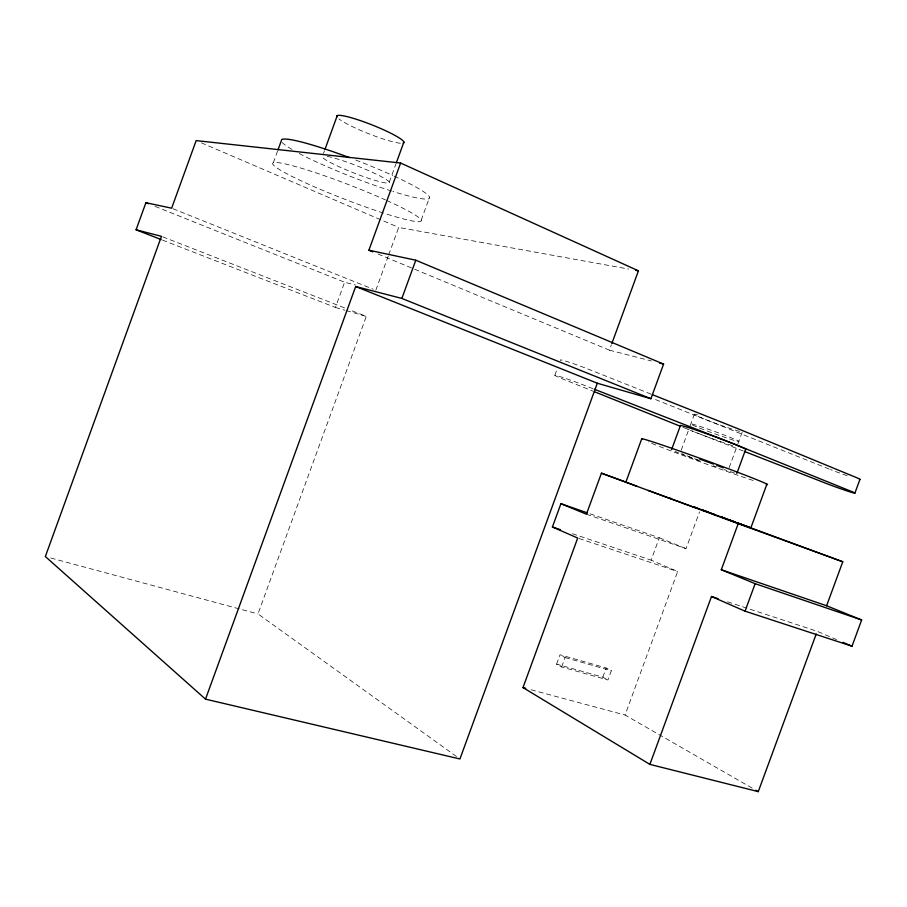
<?xml version="1.0" encoding="UTF-8"?>
<svg xmlns="http://www.w3.org/2000/svg" width="907" height="907" viewBox="0 0 907 907"><rect width="100%" height="100%" fill="white"/><g stroke="black" fill="none" stroke-linecap="round" stroke-linejoin="round"><path stroke-width="0.68" stroke-dasharray="4.54 3.4" d="M273.313 162.784L277.542 151.129M323.493 153.476L324.445 150.868M162.489 240.083L335.443 307.462L344.615 282.236L355.476 285.025M389.296 182.194L395.894 164.065M456.493 756.506L257.985 613.926L366.292 316.396L349.229 309.718M375.815 290.24L388.196 256.228M388.672 254.912L398.683 227.442L628.676 269.05M421.211 220.152L429.544 197.273M554.812 375.294L556.683 370.181M378.038 254.017L609.413 350.181L611.352 344.898M556.615 664.139L560.038 654.763L606.193 667.971L611.341 670.761L607.962 680.001L561.637 666.962L556.615 664.139L602.826 677.166L607.962 680.001M561.637 666.962L565.072 657.552L560.038 654.763M681.191 450.246L689.887 426.483M690.148 425.78L694.399 414.193M602.826 677.166L606.193 667.971M752.164 788.115L625.059 715.045L677.665 571.523L651.135 560.152L659.332 537.783L588.847 513.373M586.421 514.201L686.055 548.644L699.524 511.911M729.149 467.706L737.402 445.19M737.879 443.908L742.277 431.902M609.413 350.181L651.407 360.963M50.803 558.009L257.985 613.926M531.151 689.785L625.059 715.045M565.072 657.552L611.341 670.761M335.443 307.462L344.83 310.183M346.168 310.568L366.292 316.396M727.539 601.794L817.207 631.306L836.537 639.582M579.04 538.486L677.665 571.523M572.419 533.713L651.135 560.152M592.963 388.695L586.398 386.121A21.757 0.896 20.2 0 0 558.054 375.997A21.757 0.896 20.2 0 0 564.279 379.602L592.963 391.132M694.671 432.004L743.105 450.938M162.761 236.863L347.914 309.208M651.022 394.114L592.056 370.646A21.757 1.088 20.2 0 0 569.211 362.267A21.757 1.088 20.2 0 0 560.9 360.43M829.259 469.078L653.051 398.581M172.965 208.723L373.196 289.186M155.052 206.377L344.615 282.236M682.926 427.299L693.356 431.494A34.954 1.349 20 0 1 687.313 429.034M659.332 537.783L686.055 548.644M201.354 142.83L398.683 227.442M734.409 472.978A34.954 0.839 20 0 1 724.024 469.554M716.7 466.992A34.954 0.839 20 0 1 713.287 465.779M700.159 461.028A34.954 0.839 20 0 1 680.84 453.727M678.595 452.842A34.954 0.839 20 0 1 675.114 451.425M698.764 460.28A25.702 0.624 20 0 1 682.098 453.829M732.731 445.802A34.954 1.349 20 0 1 725.385 443.308M724.262 442.922A34.954 1.349 20 0 1 694.501 431.936M847.149 475.687A19.614 0.873 19.8 0 1 830.495 469.577M739.624 431.358A25.702 1.213 20 0 1 705.306 419.397A25.702 1.213 20 0 1 699.093 415.27M753.15 480.483A66.857 1.61 20 0 1 656.929 445.462M655.795 445.008A66.857 1.61 20 0 1 648.267 441.958M394.126 176.151A79.646 8.571 21.3 0 1 392.833 191.434M391.586 191.037A79.646 8.571 21.3 0 1 298.142 152.909M291.997 149.474A79.646 8.571 21.3 0 1 282.258 142.558M355.782 160.029A79.646 8.571 21.3 0 1 392.799 175.539M386.79 200.526A79.635 7.505 21.2 0 1 384.806 213.485M383.57 213.088A79.635 7.505 21.2 0 1 289.446 175.119A79.635 7.505 21.2 0 1 290.864 165.289A79.635 7.505 21.2 0 1 385.475 199.925M327.189 156.344A36.065 3.877 21.3 0 1 383.06 177.625A36.065 3.877 21.3 0 1 363.435 176.536A36.065 3.877 21.3 0 1 322.541 156.083M400.361 143.238A36.076 4.716 21.6 0 1 368.491 133.658A36.076 4.716 21.6 0 1 338.867 118.874M699.83 428.127A25.702 1.066 20 0 0 738.74 441.539A25.702 1.066 20 0 0 705.975 428.41A25.702 1.066 20 0 0 699.83 428.127"/><path stroke-width="1.36" d="M161.174 239.573L136.084 229.8L145.902 202.715L171.65 208.191L196.161 140.596L400.622 163.033L638.437 270.819L611.828 343.572M278.018 149.836L281.771 139.485A79.646 8.571 21.3 0 1 349.456 157.625M324.91 149.564L337.245 115.631M396.359 162.772L403.898 142.059M650.909 398.729L597.328 383.23L459.928 758.978L205.515 699.15L355.68 286.51L401.869 298.437L650.909 398.729L663.595 364.092L415.791 260.207L368.888 250.219L400.622 163.033M401.869 298.437L415.791 260.207M816.232 633.959L758.275 791.63L649.888 764.386L522.988 687.585L577.702 538.044L552.408 526.99L560.923 503.702L587.521 512.909M625.377 481.912L601.432 473.182L586.421 514.201L560.923 503.702M641.782 438.671L625.864 482.173L636.941 486.299M671.599 449.634L680.443 425.496M736.881 473.409L745.747 449.214M649.888 764.386L711.485 596.511L718.174 598.711M861.65 619.98L755.146 583.677L721.303 569.743L738.196 523.679L842.773 561.762L826.606 605.751L861.65 619.98L852.002 646.215L745.044 611.171L711.485 596.511M693.934 506.888L750.837 527.919L766.869 484.225M745.044 611.171L755.146 583.677M854.904 493.102L859.949 479.372M635.648 270.32L638.437 270.819M659.525 363.049L663.595 364.092M136.084 229.8L161.446 236.342L45.35 556.535L205.515 699.15M522.988 687.585L525.709 688.311M552.408 526.99L560.413 529.677M721.303 569.743L826.606 605.751M668.482 497.626L671.044 498.567M721.099 516.899L724.863 518.282M648.301 490.483L695.918 507.943M693.107 506.628L697.052 508.079M703.413 510.414L708.503 512.274M703.14 510.256L708.435 512.217M711.077 513.192L715.056 514.654M720.351 516.605L725.645 518.566M728.298 519.541L734.919 521.978M842.773 561.762L737.572 522.965L749.307 527.318M727.391 519.212L735.021 522.024M601.432 473.182L738.196 523.679M594.278 389.205L733.412 443.761L848.85 490.392A19.614 0.714 19.8 0 1 850.233 491.957A19.614 0.714 19.8 0 1 824.27 482.66L744.42 451.448M652.326 394.636L738.808 429.045L853.929 476.56A19.614 0.873 19.8 0 1 859.53 479.452M355.68 286.51L597.328 383.23M145.902 202.715L148.521 203.758M594.266 391.654L680.318 426.245M368.888 250.219L372.811 251.84M842.977 642.349L852.002 646.215M755.826 790.224L758.275 791.63M699.705 459.078A34.954 0.839 20 0 1 708.446 462.264M709.671 462.717A34.954 0.839 20 0 1 713.344 464.078M716.881 465.404A34.954 0.839 20 0 1 723.264 467.819M680.613 425.927A34.954 1.349 20 0 1 713.129 436.086A34.954 1.349 20 0 1 745.577 449.521M642.473 439.362A66.857 1.61 20 0 1 704.104 459.804A66.857 1.61 20 0 1 766.324 484.485M336.916 116.833A36.076 4.716 21.6 0 1 372.255 124.996A36.076 4.716 21.6 0 1 403.23 143.113"/></g></svg>
